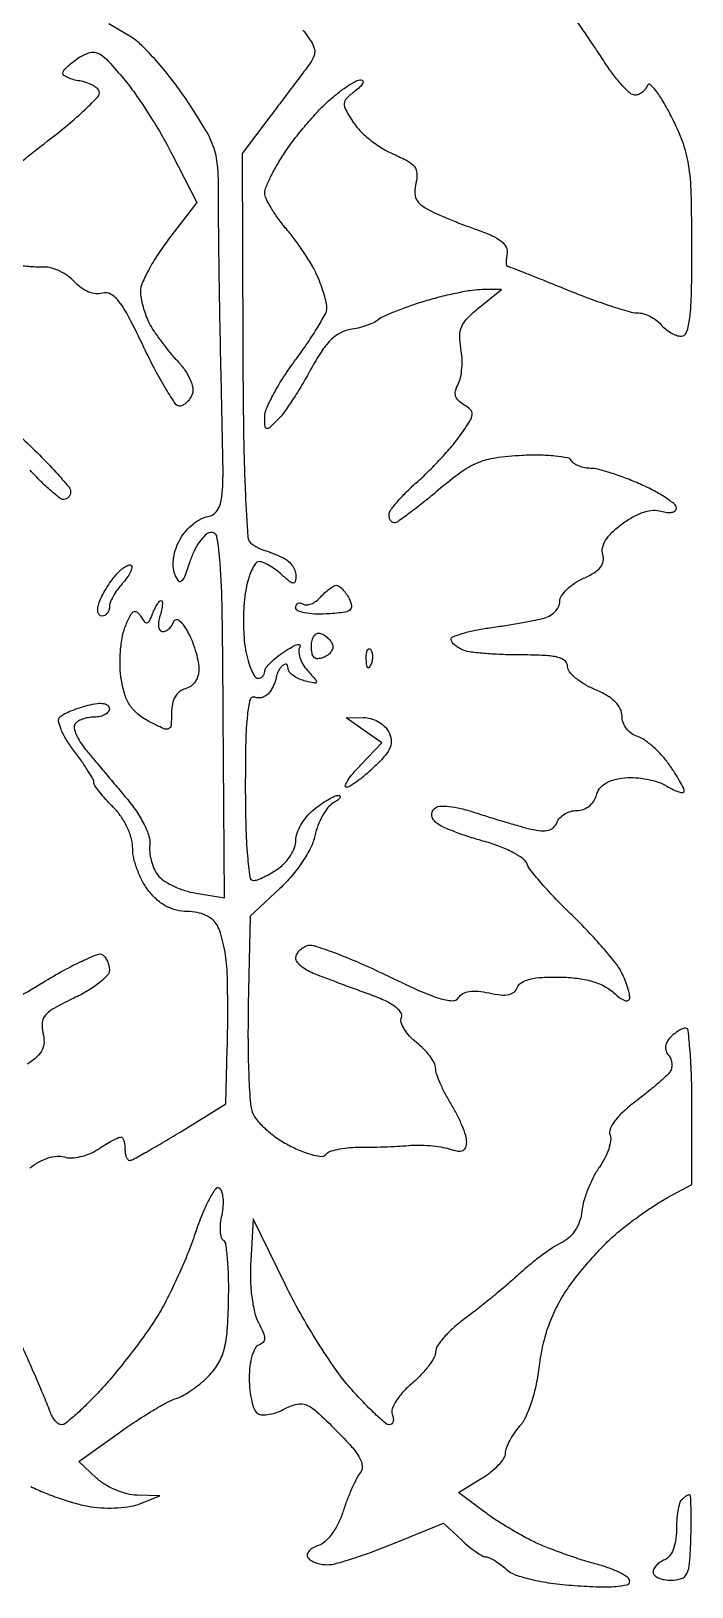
# Model space of a CAD drawing. Extents: x 0 to 102, y 0 to 135.
# Drawn here: x 94.32 to 101.52, y 37.83 to 54.76 of the extents above; entities that cross this region are included whole.
import ezdxf

# ---------------------------------------------------------------- set-up
doc = ezdxf.new("R2010")
doc.units = 0
doc.header["$MEASUREMENT"] = 0

msp = doc.modelspace()

# ---------------------------------------------------------------- linework, layer by layer
for points in [[(97.283295, 54.767809, -0.022042), (97.374332, 54.640946, -0.097218), (97.408688, 54.55605, -0.141375), (97.401949, 54.481528, -0.067619), (97.354938, 54.396708, -0.001005), (97.294534, 54.316109, -0.000205), (97.187189, 54.173596, -0.000216), (97.062253, 54.008018, -0.000202), (96.934468, 53.838958), (96.621236, 53.4249), (96.628005, 51.329376, 0.002672), (96.636233, 50.369733, 0.008308), (96.655981, 49.723186, 0.004952), (96.682871, 49.252391, 0.238561), (96.729737, 49.173371, 0.012335), (96.769197, 49.149588, 0.012873), (96.80923, 49.12813, 0.012633), (96.844703, 49.111387, 0.053833), (96.867, 49.104289, -0.036936), (96.891641, 49.097351, -0.005387), (96.940364, 49.079063, -0.006069), (96.997566, 49.056084, -0.00517), (97.05735, 49.030492, -0.0676), (97.113959, 48.995801, -0.059937), (97.16191, 48.945979, -0.063087), (97.194422, 48.889267, -0.098953), (97.2054, 48.834337, -0.040573), (97.199883, 48.766454, -0.384138), (97.178953, 48.749698, -0.160511), (97.141448, 48.764537, -0.010129), (97.050689, 48.843388, 0.026664), (96.984726, 48.896975, 0.028042), (96.914501, 48.942271, 0.02916), (96.849899, 48.974157, 0.100382), (96.804325, 48.9834, 0.249483), (96.765355, 48.962665, 0.04291), (96.723302, 48.886963, 0.03796), (96.685125, 48.780867, 0.025545), (96.657207, 48.655104, 0.02614), (96.640101, 48.507141, 0.016489), (96.634909, 48.333298, 0.016551), (96.641131, 48.161575, 0.02904), (96.659186, 48.020604, 0.02229), (96.686657, 47.903288, 0.033551), (96.721842, 47.804347, 0.035717), (96.759191, 47.732633, 0.260473), (96.791815, 47.7144, 0.098611), (96.820509, 47.720115, 0.097843), (96.844914, 47.736393, 0.098045), (96.861259, 47.760697, 0.099468), (96.867, 47.78927, -0.17025), (96.880238, 47.827023, -0.028652), (96.932188, 47.88486, -0.02852), (97.003943, 47.948388, -0.021903), (97.088916, 48.009545, -0.016754), (97.170628, 48.059254, -0.057708), (97.227725, 48.083243, -0.29777), (97.248356, 48.076943, -0.322861), (97.249829, 48.056244, 0.149898), (97.236914, 48.0069, 0.066978), (97.248744, 47.940125, 0.0576), (97.281629, 47.867304, 0.049119), (97.3318, 47.799553, -0.00509), (97.423154, 47.696518, -0.258214), (97.428575, 47.671062, -0.393217), (97.410196, 47.660394, -0.008105), (97.297787, 47.687851, -0.044213), (97.230066, 47.712123, -0.054936), (97.17279, 47.746633, -0.065075), (97.133583, 47.785574, -0.166212), (97.1208, 47.822967, 0.079838), (97.116095, 47.852243, 0.221409), (97.102162, 47.867067, 0.217522), (97.081632, 47.866084, 0.077455), (97.05735, 47.84835, 0.03841), (97.032973, 47.819909, 0.034146), (97.012158, 47.786971, 0.035764), (96.997565, 47.754624, 0.082522), (96.992605, 47.7285, -0.071672), (96.98783, 47.700011, -0.021594), (96.972636, 47.658689, -0.021155), (96.951368, 47.613257, -0.021513), (96.926445, 47.570045, -0.084585), (96.8939, 47.534037, -0.077851), (96.850367, 47.509589, -0.080413), (96.802799, 47.500153, -0.100823), (96.758541, 47.507551, 0.447788), (96.707778, 47.481416, 0.037066), (96.677971, 47.316894, 0.021618), (96.660153, 47.029403, 0.004668), (96.6555, 46.531027, 0.006271), (96.660891, 46.101237, 0.015064), (96.678461, 45.783315, 0.010979), (96.703708, 45.548911, 0.37661), (96.742426, 45.514871, 0.090565), (96.787914, 45.52314, 0.021511), (96.859049, 45.553507, 0.021433), (96.939014, 45.596091, 0.019705), (97.017376, 45.646497, 0.054665), (97.089308, 45.709616, 0.046777), (97.150168, 45.790031, 0.049079), (97.191738, 45.874722, 0.089793), (97.2054, 45.950186, -0.087569), (97.219051, 46.027535, -0.043223), (97.261315, 46.118302, -0.041125), (97.322917, 46.207506, -0.047273), (97.39575, 46.280975, -0.019892), (97.474831, 46.34178, -0.02283), (97.555036, 46.393196, -0.022731), (97.626191, 46.430145, -0.108077), (97.6707, 46.440013, -0.22243), (97.688152, 46.431906, -0.337688), (97.688901, 46.41594, -0.086252), (97.663012, 46.389589, -0.023495), (97.613861, 46.357723, 0.094294), (97.555358, 46.3068, 0.038503), (97.496506, 46.218817, 0.036349), (97.446161, 46.111857, 0.038499), (97.412969, 46.000746, -0.063706), (97.367322, 45.871942, -0.029949), (97.278221, 45.719064, -0.028454), (97.161638, 45.563932, -0.030339), (97.030508, 45.426524), (96.707502, 45.126748), (96.687655, 44.157524, 0.006393), (96.684693, 43.772344, 0.008111), (96.692275, 43.416677, 0.006574), (96.707336, 43.11979, 0.064009), (96.731255, 42.996531, 0.095451), (96.779237, 42.910718, 0.03424), (96.877034, 42.809584, 0.03247), (97.00221, 42.710656, 0.033048), (97.138427, 42.629407, 0.021578), (97.277551, 42.565839, 0.036973), (97.398934, 42.526751, 0.043807), (97.492348, 42.512628, 0.26988), (97.534126, 42.533572, -0.161737), (97.572744, 42.564242, -0.032839), (97.657812, 42.589151, -0.031496), (97.765026, 42.606038, -0.024988), (97.8822, 42.611113, 0.006479), (98.014046, 42.61194, 0.00425), (98.165874, 42.616152, 0.004275), (98.313685, 42.622777, 0.008198), (98.4321, 42.631047, -0.024805), (98.54319, 42.635107, -0.01781), (98.667262, 42.629061, -0.018052), (98.78523, 42.614787, -0.036566), (98.87625, 42.593513, 0.032048), (98.969037, 42.570941, 0.138664), (99.0249, 42.576603, 0.213797), (99.055859, 42.608343, 0.088155), (99.0666, 42.668788, 0.07715), (99.055756, 42.73865, 0.020321), (99.01699, 42.845303, 0.020133), (98.96236, 42.964572, 0.019436), (98.897716, 43.080505, -0.016616), (98.833044, 43.194967, -0.018334), (98.778349, 43.309833, -0.018027), (98.739023, 43.410721, -0.083412), (98.728516, 43.472224, 0.123732), (98.714494, 43.527378, 0.036762), (98.667296, 43.601229, 0.034411), (98.600043, 43.679321, 0.031142), (98.520549, 43.750287, -0.040226), (98.444217, 43.820961, -0.050334), (98.38638, 43.898176, -0.058962), (98.353783, 43.970296, -0.169889), (98.355397, 44.024373, 0.257625), (98.347498, 44.081303, 0.078662), (98.282954, 44.144095, 0.048494), (98.165342, 44.21108, 0.019018), (97.991998, 44.280876, -0.001652), (97.822637, 44.342324, -0.001534), (97.649417, 44.406425, -0.001528), (97.495676, 44.464391, -0.005164), (97.39575, 44.503601, -0.037497), (97.322902, 44.539623, -0.04581), (97.261315, 44.584126, -0.052316), (97.218615, 44.630056, -0.162516), (97.2054, 44.669641, -0.11463), (97.214091, 44.707053, -0.065768), (97.239907, 44.745788, -0.060297), (97.277953, 44.779913, -0.061145), (97.32287, 44.803788, -0.170274), (97.401185, 44.806067, -0.010798), (97.62202, 44.730472, -0.014874), (97.885807, 44.62476, -0.010452), (98.176294, 44.490903, 0.007075), (98.542945, 44.318938, 0.030562), (98.767778, 44.233463, 0.055359), (98.909969, 44.205883, 0.281663), (98.978856, 44.240713, -0.131991), (99.024952, 44.284067, -0.086035), (99.094681, 44.307224, -0.062077), (99.189195, 44.309588, -0.029311), (99.309902, 44.290406, 0.025979), (99.436545, 44.269414, 0.077177), (99.524228, 44.273076, 0.122142), (99.583052, 44.300688, 0.131358), (99.620246, 44.351956, -0.172509), (99.665613, 44.404944, -0.070557), (99.754848, 44.440606, -0.046628), (99.889338, 44.4604, -0.018123), (100.077588, 44.463543, -0.024901), (100.26976, 44.450198, -0.039875), (100.430878, 44.417732, -0.047132), (100.56266, 44.366203, -0.067259), (100.666112, 44.295239, 0.024427), (100.739851, 44.234785, 0.081815), (100.795262, 44.206316, 0.224517), (100.828131, 44.210625, 0.255001), (100.8432, 44.23825, 0.061052), (100.836813, 44.290359, 0.019505), (100.814978, 44.365468, 0.019139), (100.783901, 44.447986, 0.02025), (100.747127, 44.526312, 0.049817), (100.683549, 44.623564, 0.01011), (100.550835, 44.78152, 0.010568), (100.38825, 44.959535, 0.009726), (100.213812, 45.135615, -0.009047), (100.042641, 45.30793, -0.01122), (99.889976, 45.474611, -0.00964), (99.768379, 45.619029, -0.078694), (99.725387, 45.693514, 0.148411), (99.679802, 45.752119, 0.031902), (99.568933, 45.820287, 0.030684), (99.425194, 45.885537, 0.025103), (99.264652, 45.937776, -0.011383), (99.099839, 45.986449, -0.012678), (98.943289, 46.040996, -0.012066), (98.812578, 46.093927, -0.062789), (98.745765, 46.133462, -0.066657), (98.706176, 46.173644, -0.114271), (98.687204, 46.216441, -0.134164), (98.690437, 46.258354, -0.110866), (98.714488, 46.296328, -0.180108), (98.769353, 46.321424, -0.042793), (98.87156, 46.320103, -0.035384), (99.004593, 46.297376, -0.019883), (99.162223, 46.252101, 0.00454), (99.320939, 46.201193, 0.003671), (99.492194, 46.149349, 0.00371), (99.650917, 46.103846, 0.009558), (99.766408, 46.074029, 0.031903), (99.879112, 46.054711, 0.089791), (99.95857, 46.060532, 0.130126), (100.013494, 46.091328, 0.109071), (100.050409, 46.147222, -0.100936), (100.081854, 46.196541, -0.066818), (100.134734, 46.238313, -0.063444), (100.200021, 46.266566, -0.070541), (100.267971, 46.2762, 0.087616), (100.336676, 46.288332, 0.078254), (100.400108, 46.323462, 0.07793), (100.449891, 46.376548, 0.085702), (100.479054, 46.440684, -0.099258), (100.514993, 46.514397, -0.091998), (100.577394, 46.570896, -0.073996), (100.668193, 46.609779, -0.039763), (100.788384, 46.631326, -0.042325), (100.904291, 46.632869, -0.03063), (101.032385, 46.615793, -0.031167), (101.152932, 46.58423, -0.057071), (101.24505, 46.541713, 0.021844), (101.318115, 46.501536, 0.043685), (101.379485, 46.477609, 0.072442), (101.421153, 46.471745, 0.412802), (101.4354, 46.48606, 0.11822), (101.426871, 46.521628, 0.011798), (101.385052, 46.599228, 0.014318), (101.329643, 46.690311, 0.010906), (101.264002, 46.786887, 0.031374), (101.186107, 46.882917, 0.027945), (101.093895, 46.972456, 0.029001), (101.00168, 47.043557, 0.073008), (100.925602, 47.080598, -0.083635), (100.861558, 47.11347, -0.070665), (100.807478, 47.167205, -0.071599), (100.771088, 47.2331, -0.090647), (100.7586, 47.301418, 0.116155), (100.739515, 47.382464, 0.082844), (100.68454, 47.458204, 0.063054), (100.592493, 47.528424, 0.032503), (100.4625, 47.592952, -0.03372), (100.349162, 47.649557, -0.042414), (100.253379, 47.717272, -0.047952), (100.186465, 47.785619, -0.171393), (100.1664, 47.842435, 0.223513), (100.138008, 47.902776, 0.111738), (100.06105, 47.941737, 0.050648), (99.917353, 47.962704, 0.010919), (99.665719, 47.9682, -0.009343), (99.464218, 47.971966, -0.010846), (99.272804, 47.983284, -0.009941), (99.111757, 47.999547, -0.06155), (99.031219, 48.019551, -0.040078), (98.980011, 48.044068, -0.0483), (98.936709, 48.075189, -0.055483), (98.906821, 48.107906, -0.158663), (98.8974, 48.136845, -0.306554), (98.916832, 48.165561, -0.020463), (99.015443, 48.200448, -0.023878), (99.145228, 48.233778, -0.015087), (99.29925, 48.260765, 0.003839), (99.467061, 48.286293, 0.003545), (99.638972, 48.315048, 0.003539), (99.791725, 48.342829, 0.011789), (99.89145, 48.364142, 0.06534), (99.964217, 48.391917, 0.068964), (100.025885, 48.437148, 0.076754), (100.067515, 48.492248, 0.12409), (100.0818, 48.548919, -0.144633), (100.099986, 48.610473, -0.054614), (100.157242, 48.680748, -0.04826), (100.24036, 48.748178, -0.042126), (100.338625, 48.801978, 0.031563), (100.454709, 48.862387, 0.085885), (100.524481, 48.922879, 0.127656), (100.554313, 48.987716, 0.121752), (100.549598, 49.06013, -0.133379), (100.546437, 49.135104, -0.08531), (100.580049, 49.216122, -0.062261), (100.651306, 49.302841, -0.030501), (100.761071, 49.39485, -0.032445), (100.88054, 49.471725, -0.048285), (100.994472, 49.521299, -0.057509), (101.097595, 49.542098, -0.09818), (101.184598, 49.532348, 0.045993), (101.248272, 49.518416, 0.080905), (101.301978, 49.520456, 0.123957), (101.337395, 49.537394, 0.223109), (101.3508, 49.56594, 0.227437), (101.330231, 49.608821, 0.02272), (101.23581, 49.677785, 0.025001), (101.109312, 49.752825, 0.017238), (100.959346, 49.825441, 0.013089), (100.798223, 49.891727, 0.01411), (100.637804, 49.947735, 0.013733), (100.497915, 49.987994, 0.063274), (100.414439, 49.9986, -0.048854), (100.351954, 50.00472, -0.047169), (100.291071, 50.022857, -0.050949), (100.240558, 50.049515, -0.107867), (100.20995, 50.081177, 0.21105), (100.164703, 50.112214, 0.020211), (100.029247, 50.131968, 0.023002), (99.858822, 50.141933, 0.016102), (99.666457, 50.138125, 0.022018), (99.379001, 50.110436, 0.063543), (99.186334, 50.057742, 0.059334), (99.00586, 49.95622, 0.017402), (98.755305, 49.759448, -0.006364), (98.590663, 49.624167, -0.009406), (98.442563, 49.510108, -0.005194), (98.315792, 49.418244, -0.155405), (98.278605, 49.4064, -0.148478), (98.256485, 49.413117, -0.098851), (98.237639, 49.43201, -0.082327), (98.224932, 49.460253, -0.064715), (98.2206, 49.493585, -0.159809), (98.236309, 49.541479, -0.018212), (98.307955, 49.631858, -0.020539), (98.404088, 49.735508, -0.015352), (98.51798, 49.841872, 0.01499), (98.645076, 49.960396, 0.010518), (98.781201, 50.100984, 0.010624), (98.905958, 50.241238, 0.021744), (98.996456, 50.357301, 0.011688), (99.100261, 50.510541, 0.113262), (99.126743, 50.583892, 0.232624), (99.108256, 50.636789, 0.066913), (99.036917, 50.69033, -0.06182), (98.976067, 50.735042, -0.135076), (98.946306, 50.784121, -0.133324), (98.945641, 50.841965, -0.059519), (98.97358, 50.913467, 0.071995), (98.999959, 50.986264, 0.031732), (99.014329, 51.087888, 0.030582), (99.016101, 51.199434, 0.035921), (99.003754, 51.304419, -0.048822), (98.991402, 51.439307, -0.104025), (99.013493, 51.541175, -0.089415), (99.07761, 51.635054, -0.029604), (99.201964, 51.747248), (99.4473, 51.94356), (99.2358, 51.943064, 0.037569), (99.12697, 51.934619, 0.011584), (98.964879, 51.90584, 0.011516), (98.784451, 51.865129, 0.0124), (98.610517, 51.817039, 0.009788), (98.445217, 51.763338, 0.011465), (98.290724, 51.705781, 0.010465), (98.16281, 51.651627, 0.06648), (98.102917, 51.614561, -0.064176), (98.052352, 51.582946, -0.023962), (97.974531, 51.551622, -0.023273), (97.885455, 51.525213, -0.026063), (97.7976, 51.508356, 0.094739), (97.687312, 51.471026, 0.069105), (97.584314, 51.392193, 0.05022), (97.480604, 51.263728, 0.021067), (97.366845, 51.072517, -0.010953), (97.272607, 50.906569, -0.010807), (97.170785, 50.744155, -0.010731), (97.075553, 50.605865, -0.040241), (97.007295, 50.525638, -0.009544), (96.91909, 50.440738, -0.247318), (96.88815, 50.43243, -0.334055), (96.870037, 50.453786, -0.014654), (96.867, 50.557392, -0.105461), (96.886971, 50.651026, -0.01889), (96.966405, 50.812135, -0.019655), (97.075846, 50.996736, -0.016639), (97.2054, 51.183, 0.010529), (97.335008, 51.364568, 0.014068), (97.444395, 51.534945, 0.011244), (97.527499, 51.680045, 0.125057), (97.5438, 51.744199, 0.05737), (97.537271, 51.800916, 0.014956), (97.513726, 51.88973, 0.015001), (97.48061, 51.989979, 0.014822), (97.441421, 52.088469, 0.029993), (97.385619, 52.198785, 0.013374), (97.299784, 52.337221, 0.013183), (97.200888, 52.479285, 0.017403), (97.103021, 52.602994, -0.018254), (97.012663, 52.717611, -0.021734), (96.936331, 52.8322, -0.021152), (96.881063, 52.93292, -0.115402), (96.867, 52.993038, -0.099093), (96.879516, 53.055569, -0.016082), (96.931116, 53.168905, -0.017194), (97.001702, 53.300039, -0.014377), (97.085268, 53.434244, -0.017878), (97.187629, 53.577192, -0.011651), (97.315353, 53.734981, -0.011721), (97.447302, 53.883249, -0.02183), (97.562032, 53.99595, -0.017244), (97.667914, 54.084832, -0.021549), (97.772291, 54.159469, -0.020394), (97.86331, 54.213644, -0.131917), (97.914814, 54.225909, -0.275393), (97.934692, 54.21328, -0.243329), (97.934443, 54.188458, -0.08145), (97.904444, 54.148993, -0.027581), (97.849234, 54.102193, 0.032194), (97.758015, 54.023412, 0.190141), (97.732856, 53.966813, 0.141227), (97.749389, 53.898699, 0.015332), (97.834664, 53.759417, 0.052449), (97.911234, 53.665663, 0.028578), (98.022679, 53.567124, 0.028155), (98.14873, 53.478917, 0.039646), (98.270681, 53.416197, -0.02361), (98.422457, 53.344188, -0.1064), (98.496967, 53.281148, -0.156217), (98.523962, 53.206422, -0.070777), (98.512979, 53.101793, 0.059463), (98.500519, 53.004308, 0.118338), (98.517952, 52.928923, 0.110284), (98.568883, 52.866262, 0.047482), (98.659828, 52.807492, 0.016569), (98.758077, 52.760554, 0.006405), (98.897144, 52.7018, 0.006333), (99.04963, 52.641907, 0.007782), (99.1935, 52.590037, -0.023993), (99.344985, 52.529805, -0.063679), (99.443893, 52.468671, -0.10169), (99.496461, 52.404629, -0.167289), (99.507041, 52.336075, 0.016484), (99.499296, 52.283186, 0.02812), (99.496787, 52.238616, 0.028405), (99.498672, 52.205467, 0.377985), (99.507041, 52.19791, -0.090346), (99.525816, 52.194263, -0.000442), (99.707344, 52.123237, -0.00201), (99.913746, 52.041309, -0.001268), (100.154016, 51.94411, 0.007746), (100.403219, 51.847034, 0.009689), (100.63747, 51.765069, 0.008127), (100.835513, 51.703598, 0.071296), (100.926207, 51.6906, -0.070834), (100.991378, 51.681321, -0.044601), (101.063135, 51.653323, -0.043969), (101.130241, 51.612269, -0.060364), (101.1816, 51.5637, 0.048188), (101.230509, 51.515144, 0.041499), (101.290215, 51.474077, 0.04354), (101.351203, 51.445918, 0.086594), (101.403459, 51.4368, 0.326484), (101.462705, 51.480102, 0.047441), (101.496324, 51.635023, 0.025012), (101.515259, 51.909548, 0.004713), (101.52, 52.412512, 0.006133), (101.512904, 52.990976, 0.033191), (101.484413, 53.303586, 0.050755), (101.420048, 53.546843, 0.027708), (101.295318, 53.829562, 0.015253), (101.206479, 53.991643, 0.032221), (101.126013, 54.110193, 0.054139), (101.06464, 54.173623, 0.525373), (101.034468, 54.16515, -0.077101), (101.013254, 54.12474, -0.067397), (100.979931, 54.090508, -0.069835), (100.940034, 54.067408, -0.097033), (100.8996, 54.059551, -0.185267), (100.848294, 54.079328, -0.022858), (100.761458, 54.165231, -0.024528), (100.664361, 54.281442, -0.017969), (100.567931, 54.419101, 0.003416), (100.469647, 54.568477, 0.003181), (100.36699, 54.720104, 0.00317), (100.27404, 54.853707, 0.010764)], [(94.307799, 42.386082, -0.040132), (94.407162, 42.452079, -0.049596), (94.509178, 42.496051, -0.056252), (94.60478, 42.51498, -0.097915), (94.684835, 42.505966, 0.089315), (94.760873, 42.496089, 0.043843), (94.857907, 42.509428, 0.041624), (94.959235, 42.541601, 0.047385), (95.049266, 42.589084, -0.009395), (95.130848, 42.640374, -0.012531), (95.20691, 42.683662, -0.009806), (95.271446, 42.716666, -0.113766), (95.298923, 42.723, -0.244475), (95.316297, 42.713965, -0.067351), (95.3309, 42.685723, -0.05183), (95.3409, 42.644707, -0.033906), (95.3442, 42.5961, 0.038084), (95.347907, 42.547504, 0.057019), (95.359093, 42.506477, 0.074913), (95.375484, 42.478478, 0.226671), (95.394898, 42.4692, 0.125387), (95.429513, 42.478019, 0.002949), (95.577345, 42.559712, 0.006332), (95.749827, 42.659249, 0.004233), (95.944798, 42.777325), (96.444, 43.085449), (96.459202, 43.686775, 0.004118), (96.463489, 43.938347, 0.003792), (96.463805, 44.196978, 0.003788), (96.460591, 44.427523, 0.012523), (96.453523, 44.579224, 0.021032), (96.439518, 44.701906, 0.017922), (96.414718, 44.829782, 0.018298), (96.38369, 44.944569, 0.047739), (96.350744, 45.023374, 0.093042), (96.300258, 45.086197, 0.06763), (96.224746, 45.134944, 0.060549), (96.130314, 45.165948, 0.049111), (96.024164, 45.1764, -0.05947), (95.906042, 45.190499, -0.06266), (95.796769, 45.231974, -0.059256), (95.696272, 45.301659, -0.044935), (95.60414, 45.399309, -0.044054), (95.537002, 45.502127, -0.031834), (95.480306, 45.626811, -0.032386), (95.441415, 45.753264, -0.058473), (95.4288, 45.860764, 0.065776), (95.414151, 45.971639, 0.044178), (95.370146, 46.091809, 0.042152), (95.302542, 46.208907, 0.044421), (95.2173, 46.310809, -0.013003), (95.136294, 46.396142, -0.017588), (95.067928, 46.477603, -0.014665), (95.01634, 46.547808, -0.152257), (95.0058, 46.581619, 0.132635), (94.996017, 46.617851, 0.009265), (94.940804, 46.708721, 0.012624), (94.869292, 46.81558, 0.009148), (94.784536, 46.931021, -0.025675), (94.704223, 47.048348, -0.040088), (94.648938, 47.15751, -0.047428), (94.622139, 47.246062, -0.254444), (94.636486, 47.29257, -0.073713), (94.679798, 47.323891, -0.020016), (94.756534, 47.359915, -0.0198), (94.847914, 47.394236, -0.019395), (94.94235, 47.421485, -0.027464), (95.041814, 47.440326, -0.071907), (95.114336, 47.439509, -0.130712), (95.158158, 47.420212, -0.227839), (95.175, 47.385171, -0.170662), (95.162422, 47.349394, -0.094227), (95.126764, 47.318945, -0.074754), (95.073608, 47.29835, -0.055156), (95.010793, 47.2914, 0.042884), (94.944446, 47.285699, 0.044386), (94.880834, 47.268767, 0.048526), (94.828866, 47.243931, 0.119163), (94.798967, 47.214352, 0.194062), (94.791594, 47.171455, 0.047498), (94.813758, 47.101803, 0.041672), (94.856568, 47.02082, 0.031237), (94.916186, 46.939402, 0.000727), (94.998548, 46.84081, 0.000272), (95.114403, 46.702687, 0.000269), (95.2408, 46.552327, 0.000327), (95.359497, 46.411468, -0.025866), (95.468608, 46.267689, -0.033009), (95.552901, 46.124296, -0.036644), (95.605872, 45.996229, -0.112784), (95.614649, 45.903452, 0.059146), (95.613688, 45.824375, 0.037735), (95.630302, 45.733816, 0.037589), (95.660514, 45.64619, 0.056111), (95.70069, 45.575902, 0.087851), (95.764312, 45.514926, 0.035926), (95.868741, 45.455535, 0.034145), (95.99283, 45.406401, 0.036987), (96.119201, 45.376169), (96.428347, 45.326002), (96.415023, 47.32603, 0.001762), (96.40354, 48.453337, 0.014287), (96.381699, 48.96957, 0.026191), (96.346688, 49.252254, 0.418225), (96.2748, 49.301749, 0.149384), (96.219301, 49.272441, 0.043765), (96.156404, 49.197903, 0.039702), (96.096784, 49.09709, 0.033558), (96.049948, 48.98237, -0.008347), (95.992125, 48.817443, -0.132594), (95.958067, 48.769489, -0.447939), (95.926149, 48.774401, -0.049255), (95.887756, 48.848617, -0.081456), (95.87, 48.929375, -0.051618), (95.874758, 49.025849, -0.047206), (95.90071, 49.128878, -0.042255), (95.946235, 49.229317, -0.050905), (96.006465, 49.315175, -0.043882), (96.085639, 49.391889, -0.046095), (96.170801, 49.448884, -0.088711), (96.248474, 49.474685, 0.221433), (96.350179, 49.541259, 0.114962), (96.399894, 49.688095, 0.028613), (96.412681, 50.004968, 0.001735), (96.393342, 50.955185, -0.001159), (96.380523, 51.55123, -0.001206), (96.370658, 52.139388, -0.001159), (96.364532, 52.648036, -0.00528), (96.364779, 52.944005, 0.019604), (96.355774, 53.267787, 0.063348), (96.314463, 53.478567, 0.055537), (96.218795, 53.686606, 0.012641), (96.010027, 54.014284, 0.016583), (95.854252, 54.229871, 0.016624), (95.684654, 54.434478, 0.016691), (95.525116, 54.602756, 0.061355), (95.409087, 54.692087), (95.168989, 54.833917)], [(94.228044, 53.343134, -0.010685), (94.497539, 53.557254, 0.01099), (94.723597, 53.737087, 0.0171), (94.909446, 53.902797, 0.011511), (95.051888, 54.045239, 0.276706), (95.063837, 54.098058, 0.138268), (95.039758, 54.133849, 0.051836), (94.989394, 54.16832, 0.046329), (94.923562, 54.196467, 0.04136), (94.851123, 54.213334, -0.029325), (94.780755, 54.227945, -0.042964), (94.721369, 54.249572, -0.051009), (94.679621, 54.274429, -0.237263), (94.6674, 54.298734, -0.17723), (94.678162, 54.32814, -0.028148), (94.721064, 54.373469, -0.028243), (94.780131, 54.423232, -0.021355), (94.850087, 54.47119, -0.065941), (94.962702, 54.522368, -0.18318), (95.048016, 54.516603, -0.096535), (95.141763, 54.449351, -0.011552), (95.313215, 54.25889, -0.02339), (95.439588, 54.097081, -0.010758), (95.589477, 53.875508, -0.010628), (95.737459, 53.63522, -0.014472), (95.859874, 53.412095), (96.126094, 52.89169), (95.819747, 52.490479, 0.017859), (95.70247, 52.32495, 0.020744), (95.603389, 52.159362, 0.020265), (95.531851, 52.013949, 0.104548), (95.5134, 51.926673, 0.044481), (95.520131, 51.851161, 0.022246), (95.541288, 51.757558, 0.021893), (95.571978, 51.661932, 0.030074), (95.608337, 51.579288, 0.0291), (95.659521, 51.492485, 0.012279), (95.737706, 51.381924, 0.0121), (95.827243, 51.26757, 0.015454), (95.915426, 51.1669, -0.03412), (95.99709, 51.066341, -0.047949), (96.054294, 50.965975, -0.057361), (96.082904, 50.875919, -0.140775), (96.076944, 50.80735, -0.052854), (96.051181, 50.756884, -0.056465), (96.015888, 50.71416, -0.063334), (95.976876, 50.68505, -0.129352), (95.940197, 50.6754, -0.250677), (95.894381, 50.69991, -0.010253), (95.790391, 50.862928, -0.01577), (95.673474, 51.069136, -0.010295), (95.551141, 51.313792, 0.008649), (95.388373, 51.642013, 0.043904), (95.279109, 51.814211, 0.096117), (95.188582, 51.894572, 0.213578), (95.098893, 51.904796, -0.102814), (95.027859, 51.897495, -0.069902), (94.948707, 51.917037, -0.062128), (94.869163, 51.961087, -0.051395), (94.797094, 52.025913, 0.053019), (94.725531, 52.089865, 0.042599), (94.636828, 52.14282, 0.044096), (94.545276, 52.177797, 0.079341), (94.46565, 52.187272, -0.026665), (94.369631, 52.18856, -0.006861), (94.21501, 52.201026, -0.006965)], [(94.2021, 50.349663, -0.007581), (94.412813, 50.14423, -0.011255), (94.590467, 49.957472, -0.006556), (94.732669, 49.796898, -0.179822), (94.752, 49.744886, -0.087014), (94.74633, 49.71255, -0.094282), (94.73004, 49.685076, -0.100183), (94.705762, 49.6667, -0.112521), (94.677244, 49.6602, -0.167048), (94.634239, 49.67498, -0.01297), (94.538849, 49.753392, -0.016592), (94.428156, 49.855923, -0.011881), (94.311087, 49.97745, 0.012826)], [(94.11318, 44.206306, 0.006237), (94.4493, 44.404809, -0.011127), (94.674487, 44.534844, -0.01682), (94.876532, 44.636914, -0.011647), (95.04519, 44.71039, -0.239724), (95.09876, 44.705933, -0.095752), (95.127962, 44.679028, -0.05272), (95.152605, 44.636973, -0.049857), (95.169345, 44.587301, -0.056418), (95.175, 44.537341, -0.195032), (95.151398, 44.479135, -0.033857), (95.061374, 44.398139, -0.032418), (94.936314, 44.312553, -0.023988), (94.788188, 44.234044, 0.014704), (94.576336, 44.126746, 0.086349), (94.479017, 44.049568, 0.158132), (94.44265, 43.966886, 0.086869), (94.450752, 43.855492, -0.065025), (94.462663, 43.753304, -0.112041), (94.442649, 43.670438, -0.095233), (94.385648, 43.595461, -0.037727), (94.282616, 43.516244, 0.02608)], [(94.320378, 38.920399, 0.022432), (94.470958, 38.851906, 0.014679), (94.649969, 38.786019, 0.014774), (94.828547, 38.731994, 0.027254), (94.976887, 38.700417, 0.030613), (95.11683, 38.687218, 0.024357), (95.268555, 38.689627, 0.024966), (95.409342, 38.705818, 0.055054), (95.5134, 38.735113), (95.7249, 38.820675), (95.476553, 38.826038, -0.058553), (95.367389, 38.841261, -0.036133), (95.244507, 38.883045, -0.03587), (95.127362, 38.942803, -0.052741), (95.035353, 39.012575), (94.842501, 39.19375), (95.283701, 39.508572, -0.009614), (95.465593, 39.633156, -0.010438), (95.647282, 39.747176, -0.009985), (95.806646, 39.838335, -0.049153), (95.901869, 39.878751, 0.053918), (95.983169, 39.914173, 0.023439), (96.082808, 39.977407, 0.022868), (96.183413, 40.055181, 0.028204), (96.26932, 40.136867, 0.059431), (96.367341, 40.269773, 0.067711), (96.426177, 40.41643, 0.044534), (96.458236, 40.618552, 0.011623), (96.473051, 40.947207, 0.010652), (96.473169, 41.183092, 0.015968), (96.462315, 41.388725, 0.010862), (96.444467, 41.555846, 0.226054), (96.417897, 41.597048, -0.198365), (96.394894, 41.628881, -0.044105), (96.384923, 41.696716, -0.039344), (96.38672, 41.782894, -0.029184), (96.4017, 41.877, 0.035169), (96.415619, 41.971729, 0.04503), (96.41435, 42.059839, 0.05189), (96.399592, 42.129728, 0.178211), (96.371452, 42.165651, 0.400165), (96.329657, 42.156843, 0.027313), (96.260575, 42.043446, 0.027176), (96.184427, 41.880944, 0.015656), (96.109783, 41.678071, -0.016277), (96.023053, 41.443248, -0.011155), (95.910141, 41.182505, -0.011255), (95.789989, 40.935963, -0.022301), (95.681814, 40.747286, -0.01536), (95.561344, 40.569634, -0.008317), (95.402936, 40.358309, -0.008277), (95.234382, 40.148344, -0.012933), (95.081755, 39.97392, -0.0101), (94.941606, 39.827908, -0.014479), (94.81118, 39.704754, -0.010251), (94.699076, 39.608928, -0.1734), (94.65397, 39.5928, -0.156325), (94.620965, 39.603377, -0.059681), (94.584884, 39.63629, -0.051565), (94.551466, 39.684202, -0.043125), (94.526182, 39.74085, 0.015264), (94.492778, 39.828496, 0.002143), (94.417553, 40.006943, 0.002446), (94.326549, 40.217407, 0.002077), (94.228432, 40.4388, 0.002916)]]:
    msp.add_lwpolyline(points, format="xyb")
for points in [[(95.413663, 48.942137, -0.267822), (95.420773, 48.915626, -0.050031), (95.402271, 48.866664, -0.041642), (95.366232, 48.807154, -0.02696), (95.315481, 48.744607, 0.028613), (95.261717, 48.677898, 0.029127), (95.216266, 48.605869, 0.030443), (95.18442, 48.538886, 0.096028), (95.175, 48.490289, -0.081282), (95.168807, 48.452442, -0.091899), (95.150929, 48.420307, -0.100701), (95.124309, 48.398821, -0.120164), (95.093055, 48.3912, -0.21436), (95.066226, 48.403256, -0.133241), (95.050605, 48.43469, -0.086382), (95.049458, 48.482531, -0.048143), (95.063614, 48.53925, -0.034103), (95.092806, 48.606603, -0.017148), (95.138184, 48.687452, -0.016945), (95.19103, 48.768177, -0.024051), (95.24374, 48.835869, -0.028898), (95.295711, 48.889736, -0.046696), (95.346299, 48.92837, -0.060829), (95.388576, 48.948137, -0.28249)], [(97.646573, 48.726382, -0.173467), (97.675099, 48.717859, -0.042862), (97.71241, 48.685165, -0.038751), (97.751197, 48.637989, -0.030487), (97.785776, 48.58155, -0.080464), (97.812716, 48.502428, -0.29576), (97.792736, 48.456148, -0.120699), (97.719648, 48.429643, -0.012357), (97.534953, 48.414289, -0.024616), (97.407648, 48.413142, -0.041163), (97.301432, 48.426219, -0.051466), (97.226925, 48.449889, -0.298506), (97.2054, 48.482732, -0.10323), (97.211575, 48.512321, -0.17899), (97.228761, 48.530199, -0.165846), (97.254558, 48.533367, -0.086981), (97.284928, 48.521234, 0.158259), (97.323592, 48.511787, 0.076997), (97.373649, 48.523399, 0.064371), (97.426989, 48.553248, 0.052255), (97.475278, 48.597624, -0.023611), (97.522144, 48.645915, -0.027154), (97.57131, 48.687232, -0.027804), (97.616167, 48.7172, -0.120636)], [(95.739652, 48.5604, -0.388221), (95.751335, 48.549719, -0.044159), (95.751386, 48.510697, -0.035342), (95.742707, 48.456095, -0.019766), (95.7249, 48.3912, 0.043393), (95.710361, 48.326366, 0.076842), (95.711428, 48.271702, 0.119177), (95.727127, 48.235595, 0.235048), (95.754449, 48.222, 0.112682), (95.788903, 48.229865, 0.069869), (95.823578, 48.252998, 0.064474), (95.853209, 48.287182, 0.066009), (95.872875, 48.327525, -0.24217), (95.896887, 48.350989, -0.229932), (95.930773, 48.345751, -0.087427), (95.975308, 48.301716, -0.02715), (96.025687, 48.221775, -0.029526), (96.071187, 48.127346, -0.02181), (96.110574, 48.018217, -0.022188), (96.138787, 47.911465, -0.045237), (96.149469, 47.825495, -0.069689), (96.14123, 47.748028, -0.08276), (96.111924, 47.680648, -0.088868), (96.064485, 47.629999, -0.096568), (96.003706, 47.600765, 0.101903), (95.939409, 47.568998, 0.095853), (95.89124, 47.513821, 0.081133), (95.861653, 47.436311, 0.050729), (95.8518, 47.339448, -0.018774), (95.846583, 47.200559, -0.290138), (95.81931, 47.163917, -0.203813), (95.766723, 47.165808, -0.009796), (95.605746, 47.245094, -0.05017), (95.485602, 47.323382, -0.076203), (95.401629, 47.415177, -0.069871), (95.344365, 47.533936, -0.035618), (95.305142, 47.695213, -0.034361), (95.291113, 47.836918, -0.024758), (95.294217, 47.995842, -0.025155), (95.312388, 48.147395, -0.04846), (95.344553, 48.265229, -0.016339), (95.395845, 48.387912, -0.126647), (95.434618, 48.435799, -0.329592), (95.472104, 48.435853, -0.095773), (95.513706, 48.390704, 0.028669), (95.556765, 48.329214, 0.277773), (95.585334, 48.318438, 0.237949), (95.611496, 48.338261, 0.022198), (95.6448, 48.414721, -0.021796), (95.669052, 48.47052, -0.030903), (95.695723, 48.517607, -0.031466), (95.721233, 48.551865, -0.220425)], [(97.475062, 48.202612, -0.062407), (97.515721, 48.183152, -0.046782), (97.55483, 48.152513, -0.047637), (97.586685, 48.116014, -0.07529), (97.605538, 48.079086, -0.142819), (97.606991, 48.040897, -0.094374), (97.588408, 48.000788, -0.080169), (97.552709, 47.964851, -0.065676), (97.505076, 47.938978, -0.081514), (97.44605, 47.926783, -0.202481), (97.405546, 47.941959, -0.158084), (97.381759, 47.985588, -0.046434), (97.3746, 48.062505, -0.056567), (97.381916, 48.126963, -0.099336), (97.40391, 48.175684, -0.142315), (97.436678, 48.201432, -0.178101)], [(98.017912, 48.029888, -0.126455), (98.034261, 48.002229, -0.060344), (98.040958, 47.961172, -0.05415), (98.037792, 47.914003, -0.051402), (98.024591, 47.867737, -0.054073), (98.005848, 47.832487, -0.470617), (97.99043, 47.831028, -0.168741), (97.978474, 47.855711, -0.018894), (97.973479, 47.91885, -0.028489), (97.974409, 47.977747, -0.077125), (97.983776, 48.018354, -0.208169), (97.999397, 48.033797, -0.296942)], [(97.942673, 47.286963, -0.07561), (98.020575, 47.276995, -0.058475), (98.099665, 47.244021, -0.059173), (98.167974, 47.194213, -0.08298), (98.213991, 47.134548, -0.08768), (98.243185, 47.045404, -0.129778), (98.233671, 46.96414, -0.085423), (98.179468, 46.874749, -0.022827), (98.064289, 46.753848, -0.014759), (97.969357, 46.668125, -0.019236), (97.877347, 46.595755, -0.017137), (97.797667, 46.541972, -0.140788), (97.755993, 46.53, -0.525115), (97.744015, 46.547369, -0.053024), (97.771117, 46.600814, -0.031987), (97.828847, 46.678481, -0.015207), (97.912304, 46.77107), (98.143263, 47.01214), (97.949282, 47.147332), (97.7553, 47.282525)], [(101.45232, 43.9074, 0.101455), (101.419527, 43.900677, 0.033121), (101.375291, 43.87817, 0.031441), (101.328203, 43.845974, 0.030711), (101.285133, 43.807893, 0.068952), (101.249009, 43.760148, 0.099796), (101.232865, 43.709939, 0.108328), (101.238012, 43.660465, 0.093586), (101.263374, 43.614706, -0.076682), (101.288692, 43.572435, -0.070272), (101.301066, 43.523212, -0.073702), (101.299071, 43.474779, -0.102517), (101.282511, 43.43479, -0.057539), (101.242104, 43.38796, -0.008108), (101.146743, 43.303009, -0.009161), (101.029932, 43.205972, -0.007677), (100.902629, 43.10727, 0.024009), (100.771949, 42.998937, 0.045672), (100.680011, 42.898114, 0.061021), (100.629223, 42.810665, 0.19509), (100.627971, 42.744512, -0.129405), (100.634795, 42.682166, -0.0428), (100.613278, 42.591855, -0.03927), (100.571082, 42.491479, -0.035597), (100.512495, 42.395407, 0.035787), (100.448321, 42.290084, 0.023837), (100.389633, 42.161446, 0.024029), (100.34444, 42.030494, 0.042568), (100.321853, 41.918597, -0.053453), (100.296748, 41.806802, -0.062384), (100.249216, 41.708979, -0.065315), (100.181264, 41.629498, -0.068278), (100.096052, 41.57162, 0.032216), (100.001839, 41.517086, 0.012341), (99.878005, 41.429833, 0.012161), (99.747837, 41.328223, 0.014629), (99.630752, 41.226279, -0.009527), (99.505271, 41.114754, -0.005289), (99.348248, 40.983311, -0.005272), (99.186393, 40.853538, -0.008481), (99.04545, 40.746764, 0.024298), (98.923996, 40.648559, 0.029995), (98.821392, 40.545315, 0.03096), (98.74796, 40.45078, 0.150756), (98.7282, 40.386733, -0.129168), (98.711511, 40.323209, -0.032109), (98.652277, 40.232408, -0.03068), (98.568669, 40.133859, -0.026604), (98.469739, 40.041196, 0.03224), (98.373826, 39.949309, 0.042719), (98.300022, 39.85362, 0.049011), (98.25586, 39.767461, 0.187689), (98.255584, 39.708258, -0.056103), (98.267076, 39.664049, -0.100357), (98.264916, 39.626716, -0.147344), (98.249886, 39.602227, -0.183978), (98.225135, 39.5928, -0.18049), (98.181062, 39.609245, -0.009725), (98.068637, 39.710611, -0.014177), (97.93804, 39.8402, -0.009784), (97.797353, 39.993859, -0.028203), (97.637248, 40.19787, -0.011874), (97.444595, 40.488575, -0.011704), (97.252866, 40.809808, -0.014948), (97.092213, 41.114809), (96.7401, 41.8347), (96.713928, 41.373222, 0.021811), (96.711345, 41.175108, 0.023784), (96.72637, 40.983213, 0.025432), (96.755951, 40.817407, 0.065573), (96.798528, 40.703729, -0.018864), (96.851164, 40.595206, -0.098632), (96.865406, 40.530684, -0.199539), (96.849077, 40.488989, -0.120498), (96.80355, 40.460206, 0.192925), (96.76182, 40.424692, 0.050095), (96.728104, 40.341352, 0.042312), (96.705322, 40.228815, 0.028801), (96.6978, 40.098343, 0.026311), (96.7046, 39.9692, 0.032961), (96.725021, 39.85103, 0.034829), (96.754616, 39.757559, 0.161622), (96.790467, 39.714714, 0.137436), (96.840396, 39.700335, 0.046048), (96.916745, 39.706823, 0.041717), (97.004137, 39.730089, 0.036971), (97.090221, 39.768273, -0.063536), (97.21986, 39.817736, -0.162055), (97.318857, 39.809428, -0.085194), (97.431361, 39.736519, -0.010102), (97.646743, 39.529669, -0.013832), (97.812886, 39.35407, -0.053569), (97.900228, 39.23251, -0.103911), (97.929172, 39.141815, -0.195893), (97.907914, 39.069267, 0.049776), (97.867327, 39.006287, 0.0134), (97.815953, 38.898892, 0.013434), (97.76389, 38.77314, 0.013537), (97.718798, 38.645092, -0.037549), (97.667493, 38.519052, -0.041874), (97.599439, 38.406883, -0.046314), (97.524446, 38.321654, -0.112802), (97.452745, 38.279451, 0.05051), (97.393042, 38.253626, 0.083627), (97.350324, 38.219358, 0.120769), (97.330808, 38.182547, 0.20289), (97.336064, 38.148509, 0.116738), (97.366231, 38.118379, 0.049102), (97.418076, 38.093062, 0.045), (97.481345, 38.075811, 0.044091), (97.547118, 38.07, 0.066778), (97.641247, 38.082628, 0.010106), (97.823873, 38.136515, 0.011176), (98.038008, 38.209739, 0.009458), (98.261026, 38.296434), (98.812403, 38.522867), (99.008404, 38.338734, 0.017007), (99.08876, 38.26823, 0.021259), (99.168123, 38.208689, 0.020053), (99.237482, 38.165104, 0.130977), (99.276891, 38.1546, -0.111369), (99.31426, 38.146172, -0.025561), (99.371553, 38.115262, -0.025194), (99.435383, 38.071944, -0.022238), (99.497355, 38.020682, 0.096988), (99.595861, 37.96134, 0.028884), (99.764868, 37.910709, 0.024944), (99.983327, 37.870179, 0.015232), (100.244266, 37.84318, 0.009978), (100.506051, 37.829375, 0.027376), (100.69102, 37.833446, 0.035437), (100.812984, 37.851579, 0.35159), (100.8432, 37.889237, 0.24525), (100.822087, 37.929692, 0.033347), (100.737582, 37.98059, 0.032148), (100.621391, 38.031253, 0.021845), (100.48365, 38.074347, -0.012001), (100.32443, 38.120741, -0.007805), (100.142738, 38.181587, -0.007849), (99.967189, 38.246555, -0.014784), (99.828, 38.305357, -0.017486), (99.694569, 38.372174, -0.009859), (99.537348, 38.461972, -0.009831), (99.382096, 38.558944, -0.015868), (99.254346, 38.648177), (98.976791, 38.855455), (99.233196, 39.011384, 0.030325), (99.331338, 39.079542, 0.03643), (99.414281, 39.155349, 0.039484), (99.472679, 39.227775, 0.151044), (99.4896, 39.282512, -0.09259), (99.500168, 39.339091, -0.029648), (99.535862, 39.417211, -0.028429), (99.586814, 39.501312, -0.028233), (99.647086, 39.579294, 0.072973), (99.713248, 39.682798, 0.027192), (99.775609, 39.844199, 0.025534), (99.827117, 40.0353, 0.02381), (99.860315, 40.235158, -0.026866), (99.900186, 40.466446, -0.031037), (99.963382, 40.680969, -0.031885), (100.050826, 40.880907, -0.031661), (100.163164, 41.068597, -0.018411), (100.278764, 41.224036, -0.01212), (100.42245, 41.394448, -0.012201), (100.570524, 41.553664, -0.022944), (100.698838, 41.673527, -0.013715), (100.828746, 41.778161, -0.009527), (100.980863, 41.889438, -0.009616), (101.131096, 41.990744, -0.019504), (101.253702, 42.063415), (101.52, 42.20753), (101.52, 43.057465, 0.007467), (101.515133, 43.383354, 0.012399), (101.500119, 43.657732, 0.006027), (101.479451, 43.882943, 0.384194)], [(101.493952, 38.8314, 0.116111), (101.478605, 38.827787, 0.028531), (101.455948, 38.814832, 0.027678), (101.43102, 38.796588, 0.024567), (101.4072, 38.775, 0.131964), (101.38528, 38.73698, 0.022747), (101.367367, 38.654989, 0.023384), (101.354935, 38.554288, 0.019023), (101.3508, 38.445651, -0.037671), (101.34215, 38.331012, -0.056352), (101.316044, 38.234123, -0.069637), (101.2756, 38.162633, -0.138501), (101.2239, 38.124006, 0.055615), (101.175369, 38.098893, 0.05786), (101.134277, 38.063984, 0.064334), (101.106324, 38.025034, 0.12413), (101.097, 37.988055, 0.21142), (101.111769, 37.954688, 0.080961), (101.155294, 37.926431, 0.061625), (101.219471, 37.907199, 0.042039), (101.295447, 37.9008, 0.082919), (101.405812, 37.919229, 0.205164), (101.465397, 37.973161, 0.090246), (101.494742, 38.087869, 0.009445), (101.509099, 38.3661, 0.006109), (101.512748, 38.544516, 0.010193), (101.510922, 38.694718, 0.004117), (101.505806, 38.820113, 0.399931)]]:
    msp.add_lwpolyline(points, format="xyb", close=True)

doc.saveas('drawing.dxf')
